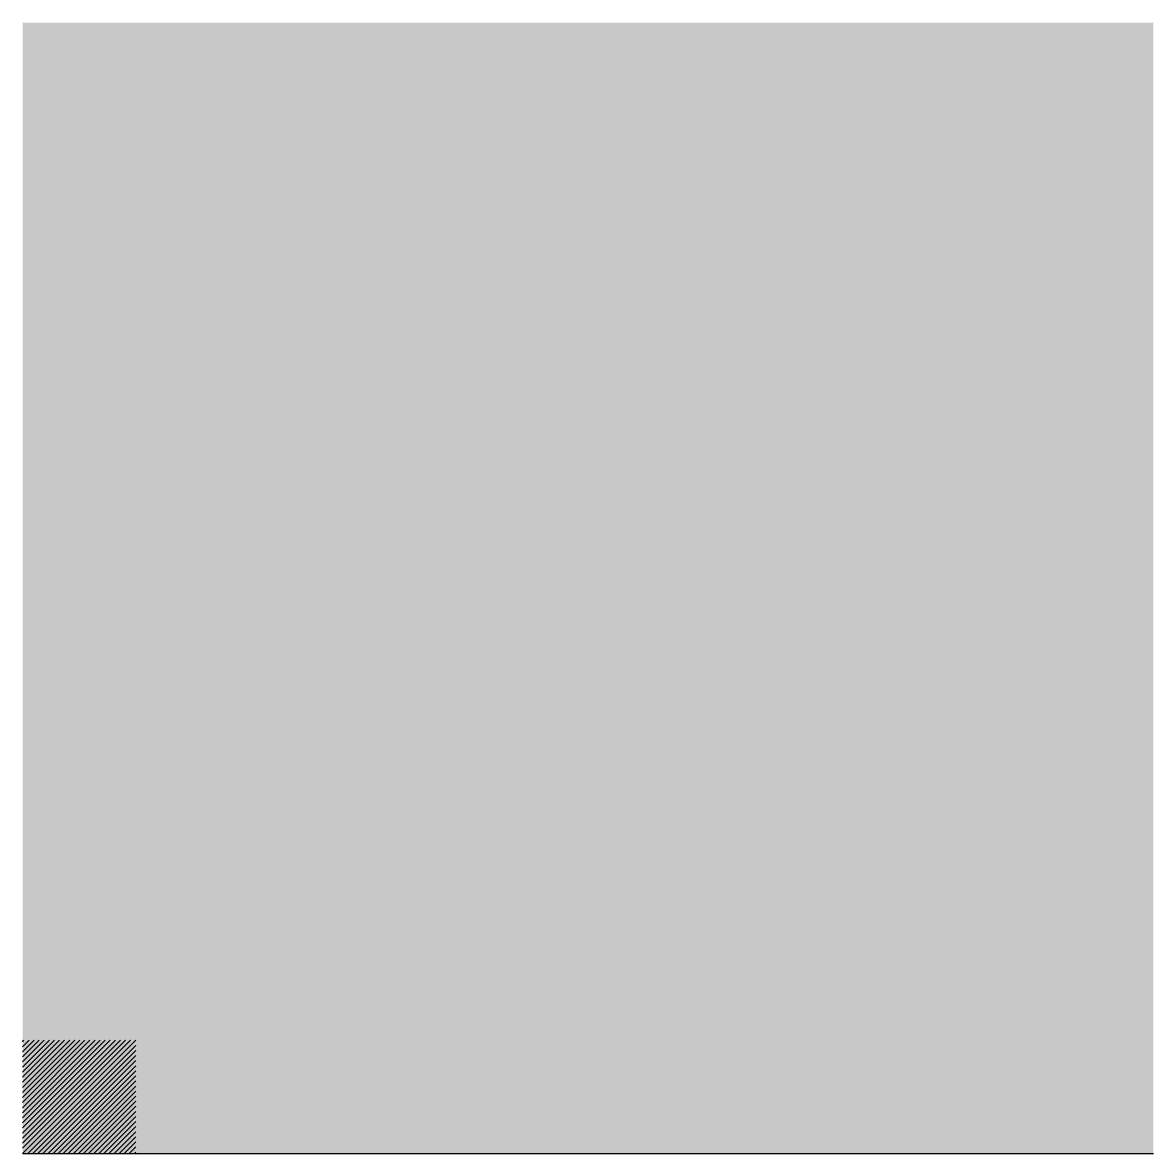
# Model space of a CAD drawing. Header units: millimetres. Extents: x 0 to 20000, y 0 to 20000.
import ezdxf

# ---------------------------------------------------------------- set-up
doc = ezdxf.new("R2010")
doc.units = ezdxf.units.MM

msp = doc.modelspace()

# ---------------------------------------------------------------- hatches: boundary and pattern name
h = msp.add_hatch()
h.set_pattern_fill('ANSI31', scale=0.05)
h.paths.add_polyline_path([(0, 0), (20000, 0), (20000, 20000), (0, 20000)])
h = msp.add_hatch()
h.set_pattern_fill('AR-SAND', scale=2)
h.paths.add_polyline_path([(3000, 0), (6000, 0), (6000, 3000), (3000, 3000)])
h = msp.add_hatch()
h.set_pattern_fill('ANSI31', scale=20)
h.paths.add_polyline_path([(0, 0), (2000, 0), (2000, 2000), (0, 2000)])

# ---------------------------------------------------------------- linework, layer by layer
msp.add_line((0, 0), (20000, 0))

doc.saveas('drawing.dxf')
